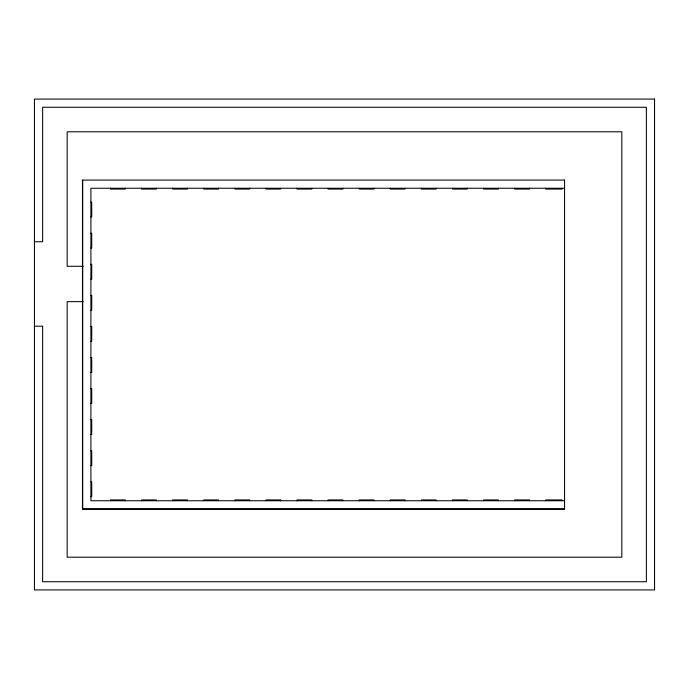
<?xml version="1.0" encoding="UTF-8"?>
<svg xmlns="http://www.w3.org/2000/svg" width="689" height="689" viewBox="0 0 689 689"><rect width="100%" height="100%" fill="white"/><g stroke="black" fill="none" stroke-linecap="round" stroke-linejoin="round"><path stroke-width="1.03" d="M564.558 188.252L90.896 188.252L90.896 500.748L564.558 500.748M90.896 202.153L91.715 202.153L91.715 216.88L90.896 216.88M90.896 233.244L91.715 233.244L91.715 247.971L90.896 247.971M34.45 241.744L42.632 241.744L42.632 107.26L646.368 107.26L646.368 581.74L42.632 581.74L42.632 326.181L34.45 326.181M90.896 264.326L91.715 264.326L91.715 279.054L90.896 279.054M83.188 266.29L67.169 266.29L67.169 131.797L621.831 131.797L621.831 557.203L67.169 557.203L67.169 301.636L83.188 301.636M90.896 295.417L91.715 295.417L91.715 310.145L90.896 310.145M90.896 326.5L91.715 326.5L91.715 341.227L90.896 341.227M90.896 357.591L91.715 357.591L91.715 372.318L90.896 372.318M90.896 388.674L91.715 388.674L91.715 403.401L90.896 403.401M90.896 419.765L91.715 419.765L91.715 434.492L90.896 434.492M90.896 450.847L91.715 450.847L91.715 465.575L90.896 465.575M90.896 481.938L91.715 481.938L91.715 496.666L90.896 496.666M564.558 508.93L82.714 508.93L82.714 180.07M562.103 188.252L562.103 189.07L545.748 189.07L545.748 188.252M562.103 500.748L562.103 499.93L545.748 499.93L545.748 500.748M529.385 188.252L529.385 189.07L514.657 189.07L514.657 188.252M529.385 500.748L529.385 499.93L514.657 499.93L514.657 500.748M498.302 188.252L498.302 189.07L483.575 189.07L483.575 188.252M498.302 500.748L498.302 499.93L483.575 499.93L483.575 500.748M467.211 188.252L467.211 189.07L452.484 189.07L452.484 188.252M467.211 500.748L467.211 499.93L452.484 499.93L452.484 500.748M436.128 188.252L436.128 189.07L421.401 189.07L421.401 188.252M436.128 500.748L436.128 499.93L421.401 499.93L421.401 500.748M405.037 188.252L405.037 189.07L390.31 189.07L390.31 188.252M405.037 500.748L405.037 499.93L390.31 499.93L390.31 500.748M373.955 188.252L373.955 189.07L359.227 189.07L359.227 188.252M373.955 500.748L373.955 499.93L359.227 499.93L359.227 500.748M342.864 188.252L342.864 189.07L328.136 189.07L328.136 188.252M342.864 500.748L342.864 499.93L328.136 499.93L328.136 500.748M311.781 188.252L311.781 189.07L297.054 189.07L297.054 188.252M311.781 500.748L311.781 499.93L297.054 499.93L297.054 500.748M280.69 188.252L280.69 189.07L265.963 189.07L265.963 188.252M280.69 500.748L280.69 499.93L265.963 499.93L265.963 500.748M249.607 188.252L249.607 189.07L234.88 189.07L234.88 188.252M249.607 500.748L249.607 499.93L234.88 499.93L234.88 500.748M218.516 188.252L218.516 189.07L203.789 189.07L203.789 188.252M218.516 500.748L218.516 499.93L203.789 499.93L203.789 500.748M187.434 188.252L187.434 189.07L172.706 189.07L172.706 188.252M187.434 500.748L187.434 499.93L172.706 499.93L172.706 500.748M156.343 188.252L156.343 189.07L141.615 189.07L141.615 188.252M156.343 500.748L156.343 499.93L141.615 499.93L141.615 500.748M125.26 188.252L125.26 189.07L110.533 189.07L110.533 188.252M125.26 500.748L125.26 499.93L110.533 499.93L110.533 500.748M654.55 99.078L34.45 99.078L34.45 589.922L654.55 589.922L654.55 99.078M564.558 180.07L82.473 180.07L82.473 509.18L564.558 509.18L564.558 180.07"/></g></svg>
